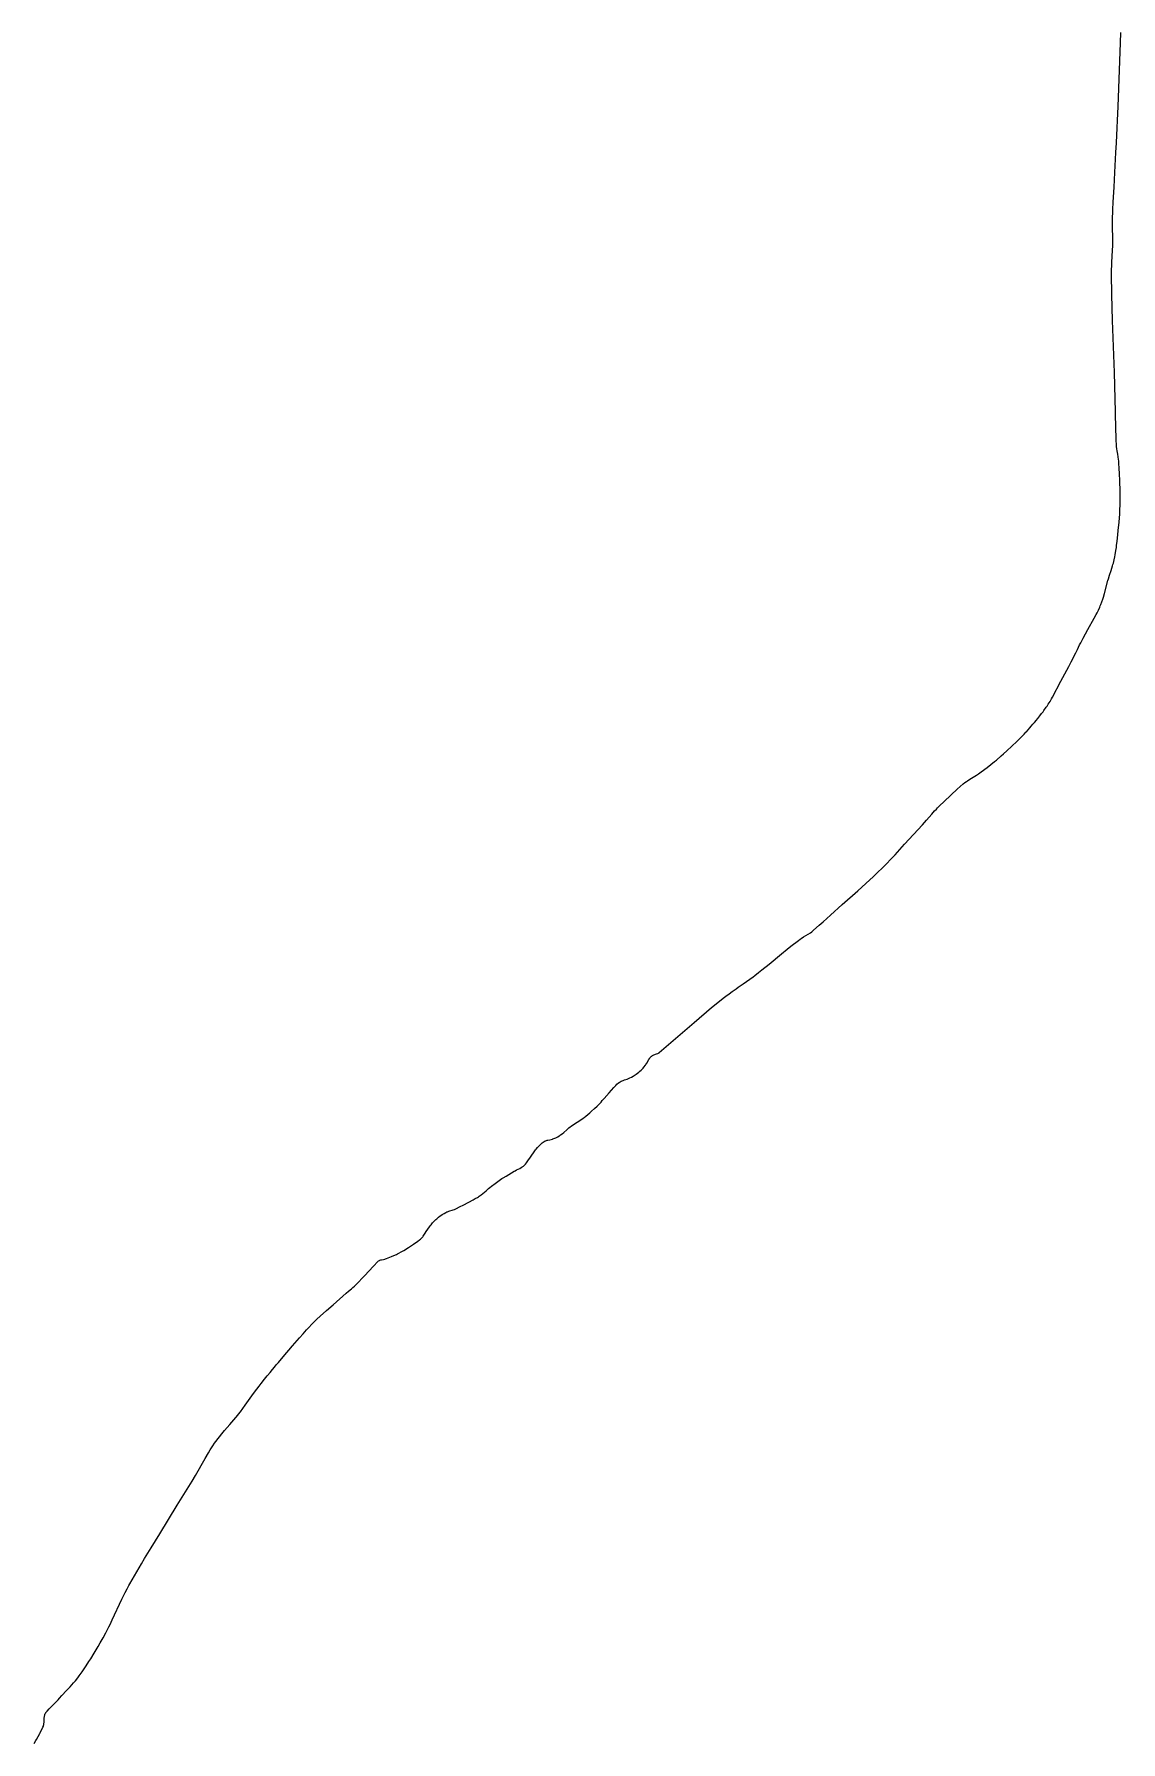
# Model space of a CAD drawing. Header units: millimetres. Extents: x 642261 to 742091, y 6812581 to 6930561.
# Drawn here: x 730503 to 731124, y 6883293 to 6884270 of the extents above; entities that cross this region are included whole.
import ezdxf

# ---------------------------------------------------------------- set-up
doc = ezdxf.new("R2010")
doc.units = ezdxf.units.MM
doc.layers.add('LimiteRegional', color=10, linetype='Continuous')

msp = doc.modelspace()

# ---------------------------------------------------------------- linework, layer by layer
at = {"layer": 'LimiteRegional', "color": 7, "linetype": 'Continuous'}
msp.add_lwpolyline([(730502.6682, 6883291.8373), (730503.6641, 6883293.4583), (730503.9998, 6883294.0185), (730505.006, 6883295.8081), (730505.942, 6883297.5981), (730506.0943, 6883297.9065), (730507.728, 6883301.2151), (730507.97, 6883301.8141), (730508.0921, 6883302.23), (730508.157, 6883302.5141), (730508.255, 6883303.0941), (730508.3421, 6883303.989), (730508.422, 6883305.8121), (730508.4684, 6883306.507), (730508.482, 6883306.71), (730508.532, 6883307.1491), (730508.629, 6883307.72), (730508.6941, 6883307.998), (730508.814, 6883308.4041), (730509.0549, 6883308.9861), (730509.2621, 6883309.352), (730509.3811, 6883309.528), (730509.5809, 6883309.7822), (730510.123, 6883310.4021), (730511.231, 6883311.6111), (730512.365, 6883312.7901), (730514.665, 6883315.1061), (730516.3741, 6883316.857), (730517.2101, 6883317.75), (730518.558, 6883319.2122), (730521.262, 6883322.1271), (730523.2759, 6883324.3291), (730525.2569, 6883326.567), (730526.228, 6883327.705), (730527.573, 6883329.3561), (730528.441, 6883330.4771), (730529.007, 6883331.2331), (730530.114, 6883332.764), (730530.9231, 6883333.926), (730532.4949, 6883336.2831), (730534.019, 6883338.6741), (730535.016, 6883340.2821), (730536.98, 6883343.5171), (730539.273, 6883347.372), (730540.3981, 6883349.3091), (730542.055, 6883352.2311), (730543.67, 6883355.1751), (730544.461, 6883356.6581), (730545.462, 6883358.5941), (730546.113, 6883359.8931), (730547.382, 6883362.507), (730552.8981, 6883374.3671), (730554.1651, 6883376.9811), (730554.8141, 6883378.28), (730555.8119, 6883380.215), (730556.846, 6883382.1321), (730557.378, 6883383.0831), (730558.693, 6883385.3911), (730561.3529, 6883389.9911), (730564.048, 6883394.5702), (730565.863, 6883397.612), (730569.5289, 6883403.6751), (730574.524, 6883411.836), (730584.56, 6883428.1301), (730592.0731, 6883440.3571), (730593.039, 6883441.9571), (730594.929, 6883445.181), (730600.487, 6883454.923), (730602.388, 6883458.1421), (730603.3631, 6883459.7381), (730604.863, 6883462.1091), (730605.832, 6883463.548), (730606.504, 6883464.4881), (730607.901, 6883466.329), (730608.6221, 6883467.2322), (730610.099, 6883469.013), (730611.611, 6883470.768), (730614.673, 6883474.2491), (730616.9431, 6883476.88), (730618.0499, 6883478.2161), (730619.131, 6883479.572), (730619.659, 6883480.2591), (730620.623, 6883481.542), (730623.4398, 6883485.3932), (730625.3772, 6883488.0761), (730628.171, 6883491.945), (730630.0781, 6883494.5321), (730631.3004, 6883496.1462), (730632.517, 6883497.724), (730634.449, 6883500.1681), (730636.0064, 6883502.1027), (730636.1966, 6883502.3391), (730637.5845, 6883504.043), (730638.9876, 6883505.7495), (730640.1654, 6883507.1647), (730641.1975, 6883508.4047), (730642.352, 6883509.7921), (730645.035, 6883512.9611), (730650.448, 6883519.2661), (730654.459, 6883523.9191), (730656.483, 6883526.2289), (730658.5371, 6883528.5091), (730659.5799, 6883529.634), (730661.706, 6883531.844), (730662.7939, 6883532.9261), (730664.46, 6883534.5151), (730666.286, 6883536.1971), (730669.966, 6883539.525), (730673.6741, 6883542.8191), (730681.1241, 6883549.3681), (730682.42, 6883550.467), (730684.175, 6883551.9051), (730685.0399, 6883552.636), (730685.883, 6883553.3911), (730686.293, 6883553.7801), (730686.891, 6883554.3831), (730691.607, 6883559.401), (730696.703, 6883564.8291), (730699.2649, 6883567.5351), (730699.5441, 6883567.789), (730699.745, 6883567.9329), (730700.179, 6883568.171), (730700.41, 6883568.268), (730700.8941, 6883568.4251), (730701.401, 6883568.5481), (730702.45, 6883568.74), (730703.234, 6883568.8951), (730703.615, 6883568.9921), (730704.1629, 6883569.1792), (730705.126, 6883569.5691), (730707.0541, 6883570.3461), (730708.4921, 6883570.9521), (730709.913, 6883571.6021), (730710.613, 6883571.9511), (730711.319, 6883572.3221), (730712.7101, 6883573.0911), (730714.0801, 6883573.893), (730716.79, 6883575.555), (730718.579, 6883576.7001), (730719.7551, 6883577.484), (730722.082, 6883579.1051), (730723.097, 6883579.854), (730723.589, 6883580.2491), (730724.2891, 6883580.879), (730724.7221, 6883581.3321), (730724.927, 6883581.5701), (730725.2151, 6883581.9441), (730725.623, 6883582.542), (730726.383, 6883583.767), (730726.966, 6883584.676), (730728.7989, 6883587.3251), (730729.3751, 6883588.0891), (730729.7761, 6883588.585), (730730.604, 6883589.5602), (730730.9561, 6883589.957), (730731.6841, 6883590.726), (730732.4409, 6883591.4631), (730732.9619, 6883591.9401), (730734.043, 6883592.8671), (730734.9261, 6883593.56), (730735.378, 6883593.8881), (730736.069, 6883594.357), (730737.136, 6883595.0081), (730738.241, 6883595.596), (730738.808, 6883595.866), (730739.1821, 6883596.0301), (730739.946, 6883596.316), (730742.2821, 6883597.0421), (730743.05, 6883597.307), (730743.427, 6883597.4541), (730743.983, 6883597.7031), (730746.463, 6883598.9332), (730748.107, 6883599.772), (730751.377, 6883601.4961), (730753.83, 6883602.7971), (730755.041, 6883603.4711), (730756.226, 6883604.1911), (730756.805, 6883604.5761), (730757.311, 6883604.933), (730758.299, 6883605.6761), (730759.264, 6883606.448), (730761.159, 6883608.0331), (730762.5901, 6883609.211), (730763.3191, 6883609.7821), (730764.3361, 6883610.5661), (730766.368, 6883612.14), (730767.907, 6883613.3001), (730769.4749, 6883614.421), (730770.275, 6883614.959), (730771.0431, 6883615.456), (730772.5971, 6883616.4221), (730777.311, 6883619.223), (730777.7421, 6883619.471), (730778.629, 6883619.9291), (730780.4331, 6883620.795), (730781.3141, 6883621.262), (730781.881, 6883621.6051), (730782.156, 6883621.7891), (730782.5571, 6883622.0849), (730783.127, 6883622.5791), (730783.53, 6883622.9921), (730783.7821, 6883623.279), (730784.2551, 6883623.8739), (730784.696, 6883624.4901), (730785.5371, 6883625.753), (730786.1821, 6883626.69), (730789.5431, 6883631.3531), (730789.9051, 6883631.8311), (730790.6671, 6883632.7511), (730791.4761, 6883633.6311), (730792.038, 6883634.2031), (730793.205, 6883635.3231), (730793.7541, 6883635.7771), (730794.144, 6883636.0401), (730794.414, 6883636.199), (730794.978, 6883636.479), (730795.339, 6883636.6261), (730796.076, 6883636.861), (730796.5771, 6883636.9861), (730797.591, 6883637.196), (730798.351, 6883637.352), (730799.101, 6883637.5351), (730799.471, 6883637.6461), (730800.014, 6883637.846), (730801.035, 6883638.287), (730801.5389, 6883638.5231), (730802.2781, 6883638.9071), (730802.992, 6883639.3401), (730803.337, 6883639.5781), (730803.8021, 6883639.923), (730804.7041, 6883640.6431), (730805.581, 6883641.389), (730807.304, 6883642.9061), (730808.619, 6883644.011), (730809.297, 6883644.537), (730809.9509, 6883645.013), (730811.2861, 6883645.929), (730815.376, 6883648.5781), (730816.7141, 6883649.5001), (730817.369, 6883649.9791), (730818.33, 6883650.7301), (730820.518, 6883652.5751), (730821.5891, 6883653.522), (730823.167, 6883654.9721), (730824.71, 6883656.4591), (730825.467, 6883657.216), (730826.954, 6883658.758), (730827.683, 6883659.542), (730828.7581, 6883660.7361), (730831.644, 6883664.0461), (730834.308, 6883667.0241), (730835.469, 6883668.287), (730836.0711, 6883668.8991), (730837.026, 6883669.7811), (730837.276, 6883669.9801), (730837.809, 6883670.3221), (730838.375, 6883670.607), (730839.546, 6883671.1), (730840.323, 6883671.3831), (730841.906, 6883671.8601), (730842.683, 6883672.1391), (730843.0611, 6883672.3061), (730843.5201, 6883672.5341), (730844.4171, 6883673.0241), (730845.2911, 6883673.5531), (730845.864, 6883673.9241), (730846.9941, 6883674.6991), (730848.494, 6883675.7941), (730849.213, 6883676.3731), (730849.9039, 6883676.99), (730850.238, 6883677.3161), (730850.498, 6883677.5891), (730850.993, 6883678.1511), (730851.464, 6883678.7301), (730852.375, 6883679.909), (730852.625, 6883680.245), (730853.0891, 6883680.9441), (730854.384, 6883683.112), (730854.8521, 6883683.8099), (730855.105, 6883684.1459), (730855.515, 6883684.628), (730855.801, 6883684.9011), (730856.0071, 6883685.062), (730856.4521, 6883685.3381), (730856.6871, 6883685.458), (730857.177, 6883685.67), (730858.711, 6883686.2211), (730859.4501, 6883686.54), (730859.7961, 6883686.732), (730860.122, 6883686.9541), (730860.276, 6883687.0791), (730866.9171, 6883692.787), (730880.1991, 6883704.205), (730890.16, 6883712.7681), (730897.581, 6883718.7131), (730898.4291, 6883719.379), (730900.155, 6883720.6711), (730901.909, 6883721.9281), (730904.262, 6883723.583), (730905.4339, 6883724.415), (730908.268, 6883726.41), (730912.053, 6883729.0591), (730913.924, 6883730.4141), (730914.958, 6883731.186), (730917.003, 6883732.758), (730919.025, 6883734.3571), (730923.0361, 6883737.6011), (730930.279, 6883743.543), (730933.473, 6883746.1201), (730935.615, 6883747.8231), (730939.917, 6883751.203), (730940.842, 6883751.8881), (730941.477, 6883752.3211), (730942.774, 6883753.1481), (730945.403, 6883754.7551), (730946.6891, 6883755.5961), (730947.52, 6883756.1911), (730947.925, 6883756.502), (730948.517, 6883756.9899), (730951.787, 6883759.8471), (730953.947, 6883761.773), (730958.245, 6883765.65), (730964.9531, 6883771.6561), (730973.909, 6883779.6449), (730978.3571, 6883783.6719), (730982.764, 6883787.7461), (730984.9481, 6883789.805), (730988.192, 6883792.929), (730989.6261, 6883794.351), (730990.569, 6883795.3101), (730992.433, 6883797.2511), (730995.1829, 6883800.2042), (731000.6231, 6883806.1671), (731010.843, 6883817.3691), (731013.1539, 6883819.9861), (731016.2091, 6883823.5011), (731017.768, 6883825.2311), (731018.777, 6883826.303), (731019.461, 6883827.0071), (731020.8491, 6883828.3931), (731022.972, 6883830.432), (731027.2719, 6883834.4581), (731030.6881, 6883837.638), (731032.4261, 6883839.1919), (731034.2, 6883840.706), (731035.104, 6883841.4441), (731035.9971, 6883842.1271), (731036.608, 6883842.5601), (731037.8571, 6883843.384), (731041.6939, 6883845.735), (731042.95, 6883846.5521), (731043.566, 6883846.979), (731046.461, 6883849.0911), (731047.889, 6883850.1701), (731050.0079, 6883851.823), (731052.1011, 6883853.5209), (731053.137, 6883854.388), (731055.8089, 6883856.6801), (731057.1309, 6883857.839), (731059.094, 6883859.595), (731061.995, 6883862.27), (731064.837, 6883865.0001), (731066.235, 6883866.3871), (731068.0741, 6883868.2611), (731068.9346, 6883869.1587), (731069.938, 6883870.2273), (731070.2823, 6883870.5942), (731072.316, 6883872.829), (731073.0383, 6883873.6536), (731074.0471, 6883874.805), (731074.899, 6883875.806), (731075.9824, 6883877.1084), (731076.6839, 6883877.9773), (731076.8586, 6883878.1936), (731078.015, 6883879.6371), (731079.0049, 6883880.9304), (731079.821, 6883881.997), (731080.3183, 6883882.6709), (731081.665, 6883884.5491), (731082.13, 6883885.2331), (731082.808, 6883886.2681), (731083.782, 6883887.8441), (731084.7049, 6883889.45), (731085.148, 6883890.2651), (731090.053, 6883899.5179), (731094.511, 6883907.8361), (731095.878, 6883910.4531), (731098.5481, 6883915.719), (731099.481, 6883917.625), (731100.7061, 6883920.1751), (731101.3381, 6883921.44), (731102.671, 6883923.9871), (731105.4161, 6883929.038), (731109.015, 6883935.4511), (731110.1381, 6883937.525), (731110.682, 6883938.5701), (731111.4691, 6883940.154), (731112.212, 6883941.7621), (731112.566, 6883942.5762), (731112.88, 6883943.3421), (731113.461, 6883944.8881), (731113.99, 6883946.45), (731114.319, 6883947.4991), (731114.942, 6883949.6091), (731116.955, 6883956.993), (731117.2551, 6883958.0129), (731117.8979, 6883960.0381), (731118.785, 6883962.7311), (731119.211, 6883964.0851), (731119.61, 6883965.4511), (731119.794, 6883966.1391), (731120.018, 6883967.0251), (731120.434, 6883968.8), (731120.8109, 6883970.5811), (731121.0411, 6883971.772), (731121.4579, 6883974.1601), (731121.7349, 6883975.9561), (731121.905, 6883977.155), (731122.2131, 6883979.5582), (731122.6101, 6883983.1731), (731122.8431, 6883985.5871), (731123.268, 6883990.421), (731123.657, 6883995.291), (731123.802, 6883997.727), (731123.8871, 6884000.1641), (731123.9011, 6884001.3831), (731123.88, 6884005.5321), (731123.835, 6884008.2981), (731123.69, 6884013.8291), (731123.515, 6884018.536), (731123.401, 6884020.8881), (731123.189, 6884024.415), (731123.087, 6884025.5471), (731122.995, 6884026.3001), (731122.7691, 6884027.8001), (731122.5129, 6884029.298), (731122.176, 6884031.2941), (731122.029, 6884032.2951), (731121.859, 6884033.801), (731121.805, 6884034.5571), (731121.66, 6884037.503), (731121.583, 6884039.467), (731121.4761, 6884043.3982), (731121.3031, 6884053.597), (731121.106, 6884061.057), (731120.643, 6884075.9751), (731119.619, 6884105.8101), (731119.164, 6884120.7292), (731119.071, 6884125.0321), (731119.0341, 6884127.9021), (731119.016, 6884133.6389), (731119.0401, 6884135.413), (731119.075, 6884136.595), (731119.181, 6884138.9591), (731119.586, 6884146.0499), (731119.6799, 6884148.4141), (731119.7069, 6884149.597), (731119.713, 6884151.0781), (731119.643, 6884154.042), (731119.494, 6884157.9951), (731119.448, 6884159.9711), (731119.4519, 6884161.947), (731119.48, 6884162.934), (731119.749, 6884169.2991), (731119.95, 6884173.542), (731120.392, 6884182.0261), (731120.864, 6884190.509), (731121.498, 6884201.819), (731121.8, 6884207.4751), (731122.212, 6884215.9592), (731122.3931, 6884220.202), (731122.6961, 6884228.2571), (731124.0619, 6884264.6431), (731124.308, 6884270.4951)], dxfattribs=at)

doc.saveas('drawing.dxf')
